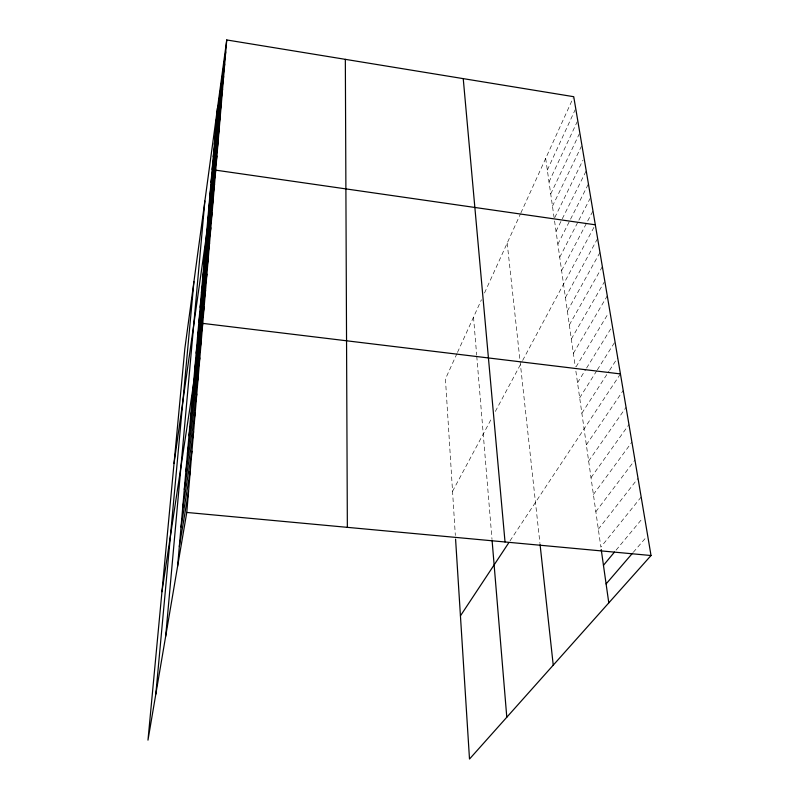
<?xml version="1.0" encoding="UTF-8"?>
<svg xmlns="http://www.w3.org/2000/svg" width="799" height="799" viewBox="0 0 799 799"><rect width="100%" height="100%" fill="white"/><g stroke="black" fill="none" stroke-linecap="round" stroke-linejoin="round"><path stroke-width="0.6" stroke-dasharray="4 3" d="M456.988 353.538L445.433 378.956L455.34 535.48M457.477 352.439L481.437 299.735M484.504 293.003L520.409 214.012M520.868 212.983L573.223 97.828M547.335 170.067L575.21 109.653M549.023 181.922L577.228 121.678M550.731 193.967L579.285 133.912M552.469 206.212L581.372 146.367M554.776 217.558L582.96 160.14M556.034 231.31L586.216 170.826M557.862 244.184L588.424 183.96M559.719 257.268L578.296 221.303M578.856 220.214L590.121 198.422M561.607 270.581L592.978 210.936M452.544 491.325L491.954 417.767M495.33 411.465L522.097 361.488M522.646 360.449L595.305 224.799M565.432 297.498L597.612 238.502M567.36 311.101L599.969 252.454M569.327 324.933L602.356 266.656M571.325 339.006L604.174 282.207M573.362 353.328L607.28 295.87M576.069 366.851L608.538 313.008M577.537 382.741L585.927 369.128M586.576 368.079L612.394 326.202M579.674 397.842L596.693 370.856M597.352 369.817L615.02 341.802M581.862 413.223L608.908 371.325M609.587 370.277L617.697 357.702M510.022 540.873L620.433 373.922M586.346 444.833L623.22 390.461M588.653 461.073L626.056 407.33M591.01 477.632L628.963 424.549M593.407 494.501L631.919 442.107M595.844 511.69L634.935 460.034M598.331 529.218L638.021 478.331M641.168 497.018L600.868 547.095L575.749 370.187M616.049 550.171L642.805 518.002M633.277 552.319L646.071 537.457M545.677 158.402L554.077 217.528M554.566 220.963L575.26 366.691M507.185 243.096L539.964 543.51M473.517 317.163L476.673 355.106M476.763 356.244L492.014 539.465"/><path stroke-width="1.2" d="M226.736 39.95L184.859 348.474L147.975 740.144L186.776 512.449L226.736 39.95L573.732 96.699L651.025 555.525L469.502 759.05L455.58 539.135M177.598 566.351L217.478 108.125M165.663 636.394L204.874 201.028M155.805 694.201L193.927 281.657M216.449 119.96L225.718 51.915M215.4 132.005L224.689 64.1M214.332 144.249L223.64 76.514M213.253 156.714L222.571 89.148M212.144 169.398L221.483 102.022M211.026 182.302L220.374 115.136M209.877 195.435L219.246 128.499M208.719 208.799L218.097 142.122M207.53 222.412L216.919 156.005M174.022 463.53L215.72 170.157L595.305 224.799M205.133 249.967L214.541 184.16M203.915 263.91L213.333 198.432M202.686 278.112L212.105 212.983M201.428 292.574L210.846 227.825M200.14 307.295L209.568 242.956M198.841 322.307L208.259 258.397M197.503 337.587L206.931 274.147M196.155 353.168L205.573 290.227M194.766 369.048L204.184 306.636M161.947 591.739L202.766 323.385L620.433 373.922M191.92 401.747L201.318 340.494M190.452 418.586L199.84 357.962M188.963 435.755L198.332 375.82M187.435 453.283L196.794 394.057M185.877 471.16L195.216 412.693M184.289 489.407L193.608 431.76M182.671 508.044L191.96 451.245M181.013 527.07L190.272 471.18M179.326 546.496L188.544 491.575M460.434 615.849L508.743 542.801M603.455 565.322L614.481 552.069M606.101 583.909L632.478 553.248M186.776 512.449L651.025 555.525M601.218 549.522L608.788 602.875M540.094 544.708L553.238 665.158M463.24 78.632L505.028 541.972M492.104 540.613L506.796 717.232M345.338 59.346L347.355 527.35"/></g></svg>
